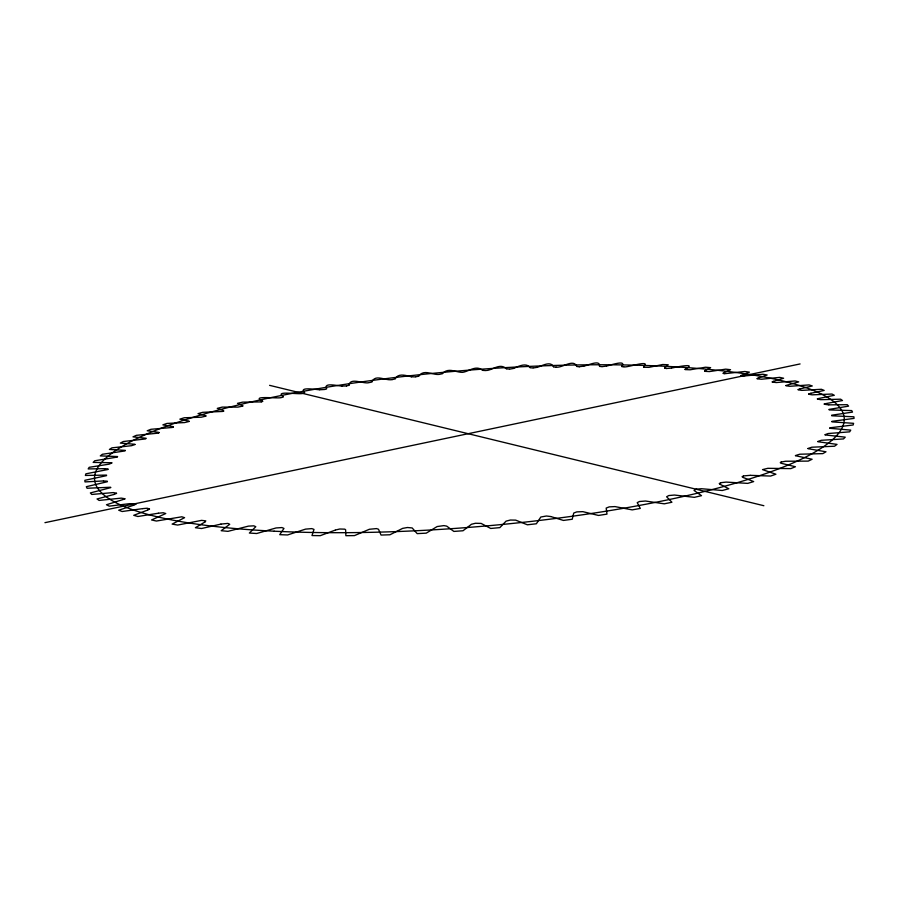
<?xml version="1.0" encoding="UTF-8"?>
<svg xmlns="http://www.w3.org/2000/svg" width="899" height="899" viewBox="0 0 899 899"><rect width="100%" height="100%" fill="white"/><g stroke="black" fill="none" stroke-linecap="round" stroke-linejoin="round"><path stroke-width="1.35" d="M576.585 366.028C573.191 358.757 562.077 368.084 556.211 367.163M372.107 381.581C375.524 373.962 385.536 380.929 392.076 379.603M149.492 509.104L147.661 510.07M795.446 455.557L799.75 454.22L822.81 453.624L825.99 451.781L808.01 448.68M135.884 504.159L133.749 505.216M124.894 498.956L106.475 504.744L109.251 506.137L129.535 503.665M807.965 448.466L811.853 447.208L834.542 446.219L837.025 444.398L817.854 441.701M599.431 365.949C600.341 359.319 587.676 365.511 583.867 366.107M395.403 378.58C398.336 372.871 406.314 375.568 411.337 376.782M116.544 493.394L113.813 494.506M817.82 441.488L821.304 440.296L843.476 438.937L845.262 437.161L825.113 434.925M825.057 434.667L828.148 433.532L849.645 431.846L850.757 430.127L829.766 428.284M110.757 487.629L90.35 492.933L91.765 494.45L113.274 492.585L116.522 493.191M107.453 481.707L86.326 486.696L87.079 488.258L110.599 487.236M829.822 427.812L853.14 424.991L853.601 423.328L831.923 421.867M106.565 475.638L84.854 480.313L84.989 481.909L103.115 480.965M107.981 469.492L85.855 473.829L85.383 475.447L106.554 475.099M111.802 463.052L109.026 464.176L89.192 467.311L88.158 468.93L104.711 468.671M831.946 421.35L854.05 418.395L853.893 416.799L831.732 415.776M831.609 415.226L852.499 412.102L851.746 410.585L829.181 409.922M621.838 366.151C627.041 359.386 609.264 365.578 606.735 366.005M828.99 409.416L848.6 406.134L847.285 404.707L828.923 404.853M418.934 375.883C424.025 369.073 432.082 374.894 438.734 374.456M817.393 398.763L834.306 395.279L831.968 394.043L812.078 394.841L808.662 394.212M824.214 403.909L842.487 400.527L840.644 399.19L820.607 399.673L817.416 399.032M159.112 432.711L158.471 433.06M134.962 444.567L131.512 445.702L111.948 447.848L109.408 449.433L125.377 450.388M798.121 389.537L800.02 388.907M808.662 393.953L810.842 393.29M173.417 427.014L172.822 427.317M189.071 421.474L184.598 422.575L166.978 423.429L162.888 424.867L173.406 426.71M785.951 385.48L798.705 381.895L795.098 380.951L776.388 382.558L772.275 382.109M205.938 416.113L201.309 417.203L184.261 417.765L179.856 419.148L189.048 421.159M117.376 457.052L94.743 460.771L93.17 462.389L111.824 462.749M223.862 411.012L222.851 411.405M757.115 378.524L758.138 378.097M772.241 381.794L773.477 381.322M643.718 366.713C651.651 359.252 627.783 367.545 624.266 366.882M442.645 373.49C448.23 367.23 455.636 372.298 462.3 372.355M740.731 375.625L749.395 372.141L744.822 371.501L724.527 373.703M242.842 406.078L237.875 407.112L222.21 407.101L217.288 408.382L223.267 410.461M262.71 401.381L261.328 401.875M723.178 373.107L730.527 369.703L725.684 369.152L709.401 371.579L704.591 371.309M685.027 369.231C698.59 362.398 675.318 367.264 671.62 368.062M283.297 396.998L281.601 397.515M704.569 370.984L710.626 367.657L705.546 367.219L690.14 369.781L685.083 369.59M664.664 367.86L668.215 364.769L662.743 364.511L648.887 367.354L643.56 367.242M304.671 392.796L302.806 393.357M371.95 381.94L369.624 382.547M326.618 388.885L324.685 389.458M349.059 385.278L346.463 385.941M442.409 373.692L439.24 374.411M395.178 378.895L392.144 379.592M418.687 376.153L415.709 376.838M125.006 450.938L102.374 454.276L100.295 455.883L117.612 456.546M335.451 530.028L339.788 529.005L344.8 529.163L345.632 529.769L345.868 535.692L354.487 535.602L369.377 529.264L376.535 528.59L378.501 529.253L381.052 535.051L389.941 534.77L402.64 528.376L407.438 527.511L412.169 527.949L417.181 533.624L426.238 533.152L437.128 526.556L443.881 525.612L446.702 526.117L453.86 531.421L463.007 530.758L471.436 524.274L475.447 523.263L481.111 523.409L490.73 528.466L499.855 527.623L506.07 521.139L510.374 520.038L515.666 520.128L527.376 524.791L536.388 523.769L540.805 517.026L546.423 516.004L550.795 516.543M204.837 522.049L195.398 527.713L201.567 528.511L220.873 524.117M204.994 521.982L205.804 520.869L201.578 520.375L177.665 525.061L172.136 524.106L184.587 517.667L181.789 516.801L156.404 521.038L151.549 519.959L165.753 513.531L163.225 512.745L158.438 513.217M145.672 438.914L123.332 441.521L120.354 443.083L134.951 444.286M514.014 368.253C517.419 366.848 526.207 362.083 529.893 367.477M513.644 368.421L510.081 369.062M781.085 462.086L780.276 462.67L781.006 463.232L795.413 466.75L790.828 468.615L767.813 468.312L762.521 469.615L775.904 474.223L770.645 476.054L750.44 475.346M781.231 462.03L785.591 461.243L808.235 461.108L812.112 459.254L795.48 455.703M158.303 433.127L136.39 435.33L132.996 436.847L146.222 438.285M335.136 530.163L320.258 535.669L311.987 535.557L313.998 529.41L311.829 528.612L305.57 529.118L287.556 534.961L279.724 534.669L283.972 528.421L281.938 527.567L276.038 527.96L256.709 533.512L249.371 533.04L255.799 526.702L253.833 525.836L248.394 526.129L227.975 531.343L221.199 530.702L229.739 524.274L228.043 523.476M537.366 367.275C541.434 366.163 550.66 360.521 553.368 366.623M537.231 367.32L533.354 367.938M172.451 427.452L150.976 429.284L147.222 430.767L159.078 432.419M147.526 510.115L133.726 515.307L137.884 516.498L158.336 513.228M743.406 475.987L742.08 476.717L743.248 477.515M583.788 366.129L579.136 366.713M743.675 475.897L750.249 475.335M133.591 505.249L118.702 510.216L122.163 511.509L142.615 508.643M758.239 378.063L767.139 374.984L762.846 374.242L741.81 376.187M606.42 366.095L602.105 366.623M721.144 482.651L726.111 482.1L747.743 483.381L753.677 481.572L743.417 477.571M721.065 482.673L719.245 483.493L720.099 484.325M222.682 411.45L202.713 412.315L198.038 413.652L205.152 415.585M773.747 381.255L783.613 378.243L779.647 377.389L761.52 379.232L757.183 378.839M220.963 524.095L227.661 523.432M696.298 489.191L701.411 488.719L722.268 490.494L728.819 488.753L720.234 484.381M695.983 489.27L694.028 490.461L701.501 495.664L694.365 497.338L674.43 495.046L668.8 495.551L666.609 496.776L671.924 502.249L664.26 503.822L645.482 501.024L639.403 501.518L637.222 502.665L640.324 508.418L632.199 509.879L614.972 506.587L609.219 506.879L606.184 508.081L606.982 514.116L598.476 515.442L582.833 511.655L576.787 511.891L573.742 513.037L572.225 519.251L563.426 520.431L550.952 516.599M113.735 494.517L97.047 498.967L99.126 500.428L121.241 498.125L124.894 498.731M261.148 401.909L242.651 402.134L237.505 403.348L242.809 405.73M800.076 388.896L812.269 385.963L809.055 384.918L789.929 386.278L785.973 385.761M44.95 522.667L800.088 363.938M671.283 368.141L666.361 368.478M281.218 397.594C278.094 398.819 249.472 395.223 262.643 401.033M810.909 393.279L824.181 390.424L821.394 389.278L801.841 390.368L798.166 389.818M302.749 393.369C299.491 394.852 273.981 390.335 283.084 396.47M324.483 389.492L319.729 389.75M142.705 508.62L147.155 508.238L149.492 508.924M346.396 385.941L342.047 386.076M129.625 503.642L135.873 503.991M369.062 382.626C364.207 384.334 350.172 377.108 349.149 384.884M415.203 376.895L411.427 376.805M462.873 372.298C469.121 371.298 475.976 364.882 482.448 370.208M103.464 480.943L107.329 481.19M486.471 370.523C492.787 369.995 500.159 362.735 506.227 368.68M485.82 370.568L482.707 370.366M509.508 369.096L506.542 368.905M532.849 367.961L530.152 367.747M104.79 468.66L108.094 468.952M556.065 367.163L553.593 366.949M828.653 404.865L824.293 404.235M579.417 366.713L576.765 366.5M601.97 366.612L599.521 366.387M623.67 366.871L621.782 366.612M666.541 368.489L664.653 368.208M319.594 389.739C317.032 389.728 298.187 386.525 304.547 392.335M724.201 373.669L723.201 373.422M341.957 386.064C338.889 386.143 323.101 382.075 326.607 388.469M741.956 376.22L740.754 375.928M205.23 415.608L205.893 415.799M269.588 385.345L763.869 505.721M274.161 531.197A376.074 78.37 -4.7 0 0 844.15 421.17A376.074 78.37 -4.7 0 0 289.871 393.818A376.074 78.37 -4.7 0 0 274.161 531.197"/></g></svg>
